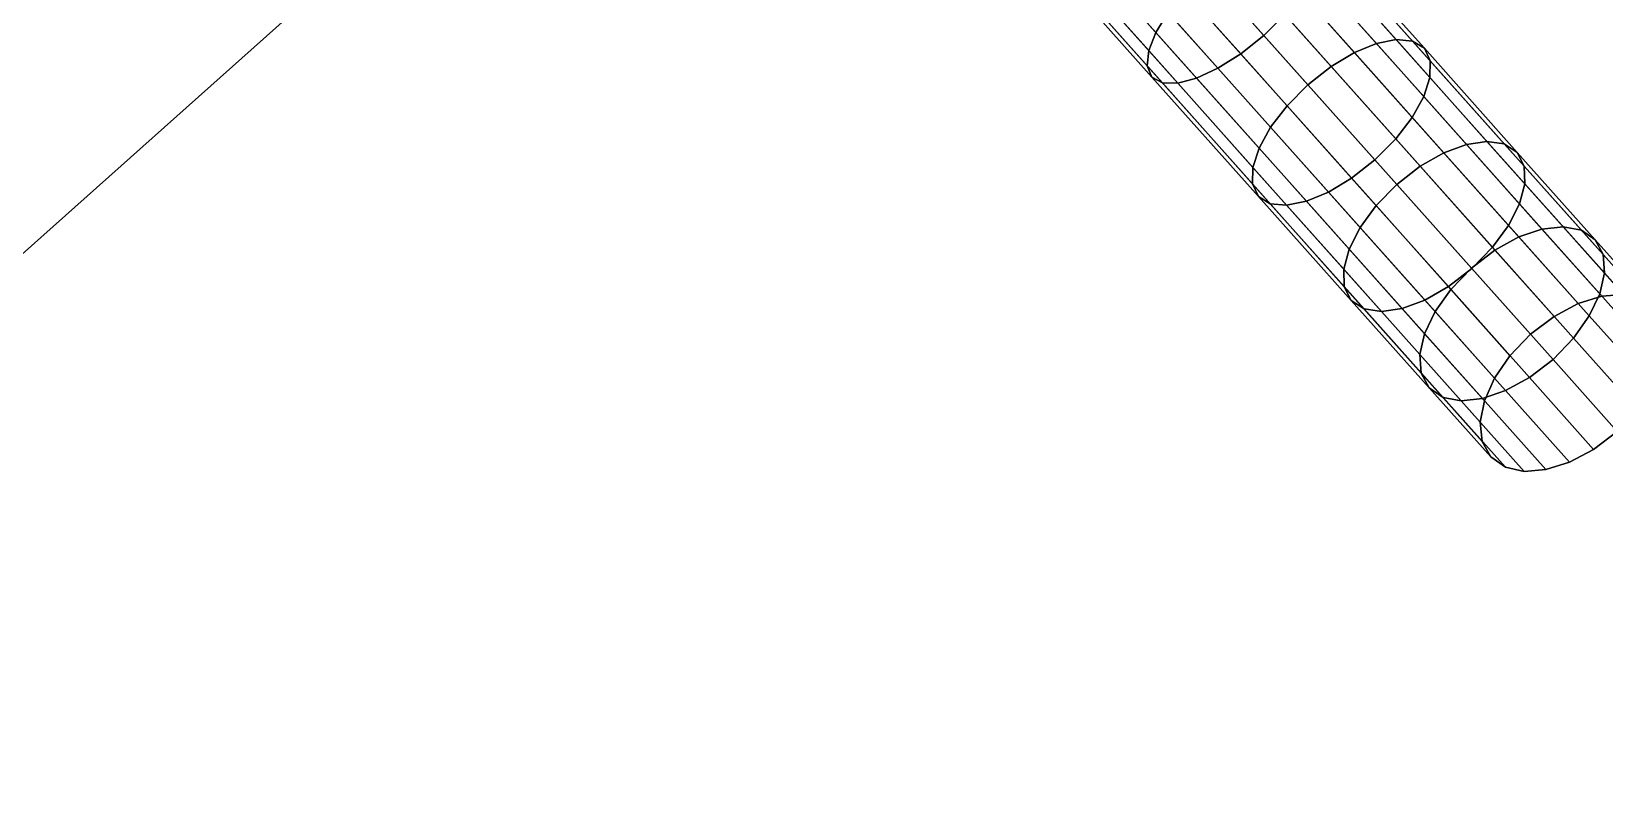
# Model space of a CAD drawing. Header units: millimetres. Extents: x -33522418 to 16198808, y -126322335 to -58690945.
# Drawn here: x -15922218.7 to -15922130.3, y -63954255.1 to -63954211.9 of the extents above; entities that cross this region are included whole.
import ezdxf

# ---------------------------------------------------------------- set-up
doc = ezdxf.new("R2010")
doc.units = ezdxf.units.MM
doc.header["$LTSCALE"] = 10
doc.layers.add('LAYER4', color=7, linetype='Continuous')
doc.layers.add('墙体层', color=1, linetype='Continuous')

# ---------------------------------------------------------------- blocks, each defined once
blk = doc.blocks.new('754')
at = {"layer": '墙体层', "color": 8}
for points, invisible_edges in [([(44979.692, 96606.022, 789.336), (44979.692, 95441.78, 747.178), (44979.692, 95405.622, 789.336)], 3), ([(44979.692, 96606.022, 789.336), (44979.692, 96569.864, 747.178), (44979.692, 95441.78, 747.178)], 13), ([(44979.692, 96606.022, 789.336), (44979.692, 95405.622, 789.336), (45026.348, 95405.622, 789.336)], 12), ([(44979.692, 96606.022, 789.336), (45026.348, 95405.622, 789.336), (45026.348, 96606.022, 789.336)], 1), ([(44979.692, 95405.622, 1.228), (44979.692, 96606.022, 1.228), (45026.348, 96606.022, 1.228)], 12), ([(44979.692, 95405.622, 1.228), (45026.348, 96606.022, 1.228), (45026.348, 95405.622, 1.228)], 1), ([(44979.692, 95405.622, 1.228), (44979.692, 96569.863, 83.204), (44979.692, 96606.022, 1.228)], 3), ([(45026.348, 96606.022, 789.336), (45026.348, 95405.622, 789.336), (45026.348, 95441.78, 747.178)], 14), ([(45026.348, 95405.622, 1.228), (45026.348, 96606.022, 1.228), (45026.348, 96569.863, 83.204)], 14), ([(44996.187, 96581.022, 771.585), (44996.187, 95439.088, 771.585), (45007.851, 95439.088, 771.585)], 12), ([(44996.187, 95439.088, 16.499), (44996.187, 96581.022, 16.499), (45007.851, 96581.022, 16.499)], 12), ([(44996.187, 95439.088, 16.499), (45007.851, 96581.022, 16.499), (45007.851, 95439.088, 16.499)], 1), ([(44996.187, 95439.088, 16.499), (44996.187, 96581.022, 771.585), (44996.187, 96581.022, 16.499)], 1), ([(44996.187, 95439.088, 771.585), (44996.187, 96581.022, 771.585), (44996.187, 95439.088, 16.499)], 2), ([(44979.692, 95441.78, 747.178), (44979.692, 96569.864, 747.178), (45026.348, 96569.864, 747.178)], 12), ([(44979.692, 95441.78, 747.178), (45026.348, 96569.864, 747.178), (45026.348, 95441.78, 747.178)], 1), ([(44979.692, 96569.863, 83.204), (44979.692, 95441.78, 83.204), (45026.348, 95441.78, 83.204)], 12), ([(44979.692, 95405.622, 1.228), (44979.692, 95441.78, 83.204), (44979.692, 96569.863, 83.204)], 13), ([(45026.348, 95405.622, 1.228), (45026.348, 96569.863, 83.204), (45026.348, 95441.78, 83.204)], 13), ([(44916.209, 95518.288, -76.518), (44917.183, 95518.064, -77.12), (44913.62, 95507.617, -74.914)], 14), ([(44915.236, 95518.064, -75.915), (44916.209, 95518.288, -76.518), (44913.62, 95507.617, -74.914)], 14), ([(44917.183, 95518.064, -77.12), (44918.058, 95517.434, -77.662), (44913.62, 95507.617, -74.914)], 14), ([(44914.361, 95517.434, -75.373), (44915.236, 95518.064, -75.915), (44913.62, 95507.617, -74.914)], 14), ([(44915.236, 95518.064, -75.915), (44914.361, 95517.434, -75.373), (44919.676, 95517.434, -57.336)], 12), ([(44916.209, 95518.288, -76.518), (44915.236, 95518.064, -75.915), (44920.5, 95518.064, -58.061)], 12), ([(44919.676, 95517.434, -57.336), (44920.5, 95518.064, -58.061), (44915.236, 95518.064, -75.915)], 12), ([(44920.5, 95518.064, -58.061), (44921.415, 95518.288, -58.867), (44916.209, 95518.288, -76.518)], 12), ([(44917.183, 95518.064, -77.12), (44916.209, 95518.288, -76.518), (44921.415, 95518.288, -58.867)], 12), ([(44921.415, 95518.288, -58.867), (44922.331, 95518.064, -59.673), (44917.183, 95518.064, -77.12)], 12), ([(44918.058, 95517.434, -77.662), (44917.183, 95518.064, -77.12), (44922.331, 95518.064, -59.673)], 12), ([(44922.331, 95518.064, -59.673), (44923.155, 95517.434, -60.398), (44918.058, 95517.434, -77.662)], 12), ([(44920.5, 95518.064, -58.061), (44919.676, 95517.434, -57.336), (44926.401, 95517.434, -40.737)], 12), ([(44921.415, 95518.288, -58.867), (44920.5, 95518.064, -58.061), (44927.156, 95518.064, -41.629)], 12), ([(44926.401, 95517.434, -40.737), (44927.156, 95518.064, -41.629), (44920.5, 95518.064, -58.061)], 12), ([(44927.156, 95518.064, -41.629), (44927.997, 95518.288, -42.621), (44921.415, 95518.288, -58.867)], 12), ([(44922.331, 95518.064, -59.673), (44921.415, 95518.288, -58.867), (44927.997, 95518.288, -42.621)], 12), ([(44927.997, 95518.288, -42.621), (44928.837, 95518.064, -43.614), (44922.331, 95518.064, -59.673)], 12), ([(44923.155, 95517.434, -60.398), (44922.331, 95518.064, -59.673), (44928.837, 95518.064, -43.614)], 12), ([(44928.837, 95518.064, -43.614), (44929.593, 95517.434, -44.506), (44923.155, 95517.434, -60.398)], 12), ([(44927.156, 95518.064, -41.629), (44926.401, 95517.434, -40.737), (44934.414, 95517.434, -25.762)], 12), ([(44927.997, 95518.288, -42.621), (44927.156, 95518.064, -41.629), (44935.089, 95518.064, -26.805)], 12), ([(44934.414, 95517.434, -25.762), (44935.089, 95518.064, -26.805), (44927.156, 95518.064, -41.629)], 12), ([(44935.089, 95518.064, -26.805), (44935.839, 95518.288, -27.965), (44927.997, 95518.288, -42.621)], 12), ([(44928.837, 95518.064, -43.614), (44927.997, 95518.288, -42.621), (44935.839, 95518.288, -27.965)], 12), ([(44935.839, 95518.288, -27.965), (44936.59, 95518.064, -29.125), (44928.837, 95518.064, -43.614)], 12), ([(44929.593, 95517.434, -44.506), (44928.837, 95518.064, -43.614), (44936.59, 95518.064, -29.125)], 12), ([(44936.59, 95518.064, -29.125), (44937.265, 95517.434, -30.168), (44929.593, 95517.434, -44.506)], 12), ([(44935.089, 95518.064, -26.805), (44934.414, 95517.434, -25.762), (44943.601, 95517.434, -12.601)], 12), ([(44935.839, 95518.288, -27.965), (44935.089, 95518.064, -26.805), (44944.183, 95518.064, -13.777)], 12), ([(44943.601, 95517.434, -12.601), (44944.183, 95518.064, -13.777), (44935.089, 95518.064, -26.805)], 12), ([(44944.183, 95518.064, -13.777), (44944.831, 95518.288, -15.084), (44935.839, 95518.288, -27.965)], 12), ([(44936.59, 95518.064, -29.125), (44935.839, 95518.288, -27.965), (44944.831, 95518.288, -15.084)], 12), ([(44944.831, 95518.288, -15.084), (44945.479, 95518.064, -16.392), (44936.59, 95518.064, -29.125)], 12), ([(44937.265, 95517.434, -30.168), (44936.59, 95518.064, -29.125), (44945.479, 95518.064, -16.392)], 12), ([(44945.479, 95518.064, -16.392), (44946.061, 95517.434, -17.567), (44937.265, 95517.434, -30.168)], 12), ([(44914.361, 95517.434, -75.373), (44913.62, 95516.456, -74.914), (44918.978, 95516.456, -56.722)], 12), ([(44918.058, 95517.434, -77.662), (44918.799, 95516.456, -78.122), (44913.62, 95507.617, -74.914)], 14), ([(44913.62, 95516.456, -74.914), (44914.361, 95517.434, -75.373), (44913.62, 95507.617, -74.914)], 14), ([(44918.978, 95516.456, -56.722), (44919.676, 95517.434, -57.336), (44914.361, 95517.434, -75.373)], 12), ([(44918.799, 95516.456, -78.122), (44918.058, 95517.434, -77.662), (44923.155, 95517.434, -60.398)], 12), ([(44923.155, 95517.434, -60.398), (44923.853, 95516.456, -61.013), (44918.799, 95516.456, -78.122)], 12), ([(44919.676, 95517.434, -57.336), (44918.978, 95516.456, -56.722), (44925.76, 95516.456, -39.981)], 12), ([(44925.76, 95516.456, -39.981), (44926.401, 95517.434, -40.737), (44919.676, 95517.434, -57.336)], 12), ([(44923.853, 95516.456, -61.013), (44923.155, 95517.434, -60.398), (44929.593, 95517.434, -44.506)], 12), ([(44929.593, 95517.434, -44.506), (44930.233, 95516.456, -45.262), (44923.853, 95516.456, -61.013)], 12), ([(44926.401, 95517.434, -40.737), (44925.76, 95516.456, -39.981), (44933.842, 95516.456, -24.878)], 12), ([(44933.842, 95516.456, -24.878), (44934.414, 95517.434, -25.762), (44926.401, 95517.434, -40.737)], 12), ([(44930.233, 95516.456, -45.262), (44929.593, 95517.434, -44.506), (44937.265, 95517.434, -30.168)], 12), ([(44937.265, 95517.434, -30.168), (44937.837, 95516.456, -31.052), (44930.233, 95516.456, -45.262)], 12), ([(44934.414, 95517.434, -25.762), (44933.842, 95516.456, -24.878), (44943.107, 95516.456, -11.605)], 12), ([(44943.107, 95516.456, -11.605), (44943.601, 95517.434, -12.601), (44934.414, 95517.434, -25.762)], 12), ([(44937.837, 95516.456, -31.052), (44937.265, 95517.434, -30.168), (44946.061, 95517.434, -17.567)], 12), ([(44946.061, 95517.434, -17.567), (44946.554, 95516.456, -18.564), (44937.837, 95516.456, -31.052)], 12), ([(44913.62, 95516.456, -74.914), (44913.046, 95515.19, -74.559), (44918.439, 95515.19, -56.247)], 12), ([(44913.046, 95515.19, -74.559), (44913.62, 95516.456, -74.914), (44913.62, 95507.617, -74.914)], 14), ([(44918.439, 95515.19, -56.247), (44918.978, 95516.456, -56.722), (44913.62, 95516.456, -74.914)], 12), ([(44918.799, 95516.456, -78.122), (44919.373, 95515.19, -78.477), (44913.62, 95507.617, -74.914)], 14), ([(44918.978, 95516.456, -56.722), (44918.439, 95515.19, -56.247), (44925.265, 95515.19, -39.396)], 12), ([(44919.373, 95515.19, -78.477), (44918.799, 95516.456, -78.122), (44923.853, 95516.456, -61.013)], 12), ([(44925.265, 95515.19, -39.396), (44925.76, 95516.456, -39.981), (44918.978, 95516.456, -56.722)], 12), ([(44923.853, 95516.456, -61.013), (44924.392, 95515.19, -61.487), (44919.373, 95515.19, -78.477)], 12), ([(44924.392, 95515.19, -61.487), (44923.853, 95516.456, -61.013), (44930.233, 95516.456, -45.262)], 12), ([(44930.233, 95516.456, -45.262), (44930.728, 95515.19, -45.846), (44924.392, 95515.19, -61.487)], 12), ([(44925.76, 95516.456, -39.981), (44925.265, 95515.19, -39.396), (44933.4, 95515.19, -24.195)], 12), ([(44933.4, 95515.19, -24.195), (44933.842, 95516.456, -24.878), (44925.76, 95516.456, -39.981)], 12), ([(44930.728, 95515.19, -45.846), (44930.233, 95516.456, -45.262), (44937.837, 95516.456, -31.052)], 12), ([(44937.837, 95516.456, -31.052), (44938.279, 95515.19, -31.735), (44930.728, 95515.19, -45.846)], 12), ([(44933.842, 95516.456, -24.878), (44933.4, 95515.19, -24.195), (44942.726, 95515.19, -10.835)], 12), ([(44942.726, 95515.19, -10.835), (44943.107, 95516.456, -11.605), (44933.842, 95516.456, -24.878)], 12), ([(44938.279, 95515.19, -31.735), (44937.837, 95516.456, -31.052), (44946.554, 95516.456, -18.564)], 12), ([(44946.554, 95516.456, -18.564), (44946.936, 95515.19, -19.334), (44938.279, 95515.19, -31.735)], 12), ([(44913.046, 95515.19, -74.559), (44912.677, 95513.697, -74.33), (44918.091, 95513.697, -55.941)], 12), ([(44912.677, 95513.697, -74.33), (44913.046, 95515.19, -74.559), (44913.62, 95507.617, -74.914)], 14), ([(44918.091, 95513.697, -55.941), (44918.439, 95515.19, -56.247), (44913.046, 95515.19, -74.559)], 12), ([(44919.373, 95515.19, -78.477), (44919.742, 95513.697, -78.705), (44913.62, 95507.617, -74.914)], 14), ([(44918.439, 95515.19, -56.247), (44918.091, 95513.697, -55.941), (44924.946, 95513.697, -39.019)], 12), ([(44924.946, 95513.697, -39.019), (44925.265, 95515.19, -39.396), (44918.439, 95515.19, -56.247)], 12), ([(44919.742, 95513.697, -78.705), (44919.373, 95515.19, -78.477), (44924.392, 95515.19, -61.487)], 12), ([(44924.392, 95515.19, -61.487), (44924.74, 95513.697, -61.794), (44919.742, 95513.697, -78.705)], 12), ([(44924.74, 95513.697, -61.794), (44924.392, 95515.19, -61.487), (44930.728, 95515.19, -45.846)], 12), ([(44930.728, 95515.19, -45.846), (44931.047, 95513.697, -46.223), (44924.74, 95513.697, -61.794)], 12), ([(44925.265, 95515.19, -39.396), (44924.946, 95513.697, -39.019), (44933.115, 95513.697, -23.754)], 12), ([(44933.115, 95513.697, -23.754), (44933.4, 95515.19, -24.195), (44925.265, 95515.19, -39.396)], 12), ([(44931.047, 95513.697, -46.223), (44930.728, 95515.19, -45.846), (44938.279, 95515.19, -31.735)], 12), ([(44938.279, 95515.19, -31.735), (44938.564, 95513.697, -32.176), (44931.047, 95513.697, -46.223)], 12), ([(44933.4, 95515.19, -24.195), (44933.115, 95513.697, -23.754), (44942.48, 95513.697, -10.338)], 12), ([(44942.48, 95513.697, -10.338), (44942.726, 95515.19, -10.835), (44933.4, 95515.19, -24.195)], 12), ([(44938.564, 95513.697, -32.176), (44938.279, 95515.19, -31.735), (44946.936, 95515.19, -19.334)], 12), ([(44946.936, 95515.19, -19.334), (44947.182, 95513.697, -19.83), (44938.564, 95513.697, -32.176)], 12), ([(44912.677, 95513.697, -74.33), (44912.546, 95512.036, -74.249), (44917.968, 95512.036, -55.832)], 12), ([(44912.546, 95512.036, -74.249), (44912.677, 95513.697, -74.33), (44913.62, 95507.617, -74.914)], 14), ([(44917.968, 95512.036, -55.832), (44918.091, 95513.697, -55.941), (44912.677, 95513.697, -74.33)], 12), ([(44919.742, 95513.697, -78.705), (44919.873, 95512.036, -78.787), (44913.62, 95507.617, -74.914)], 14), ([(44918.091, 95513.697, -55.941), (44917.968, 95512.036, -55.832), (44924.833, 95512.036, -38.886)], 12), ([(44924.833, 95512.036, -38.886), (44924.946, 95513.697, -39.019), (44918.091, 95513.697, -55.941)], 12), ([(44919.873, 95512.036, -78.787), (44919.742, 95513.697, -78.705), (44924.74, 95513.697, -61.794)], 12), ([(44924.74, 95513.697, -61.794), (44924.863, 95512.036, -61.902), (44919.873, 95512.036, -78.787)], 12), ([(44924.863, 95512.036, -61.902), (44924.74, 95513.697, -61.794), (44931.047, 95513.697, -46.223)], 12), ([(44924.946, 95513.697, -39.019), (44924.833, 95512.036, -38.886), (44933.014, 95512.036, -23.598)], 12), ([(44931.047, 95513.697, -46.223), (44931.16, 95512.036, -46.357), (44924.863, 95512.036, -61.902)], 12), ([(44933.014, 95512.036, -23.598), (44933.115, 95513.697, -23.754), (44924.946, 95513.697, -39.019)], 12), ([(44931.16, 95512.036, -46.357), (44931.047, 95513.697, -46.223), (44938.564, 95513.697, -32.176)], 12), ([(44938.564, 95513.697, -32.176), (44938.665, 95512.036, -32.332), (44931.16, 95512.036, -46.357)], 12), ([(44933.115, 95513.697, -23.754), (44933.014, 95512.036, -23.598), (44942.393, 95512.036, -10.162)], 12), ([(44942.393, 95512.036, -10.162), (44942.48, 95513.697, -10.338), (44933.115, 95513.697, -23.754)], 12), ([(44938.665, 95512.036, -32.332), (44938.564, 95513.697, -32.176), (44947.182, 95513.697, -19.83)], 12), ([(44947.182, 95513.697, -19.83), (44947.269, 95512.036, -20.006), (44938.665, 95512.036, -32.332)], 12), ([(44942.48, 95513.697, -10.338), (44942.393, 95512.036, -10.162), (44952.852, 95512.036, 1.23)], 12), ([(44918.091, 95510.376, -55.941), (44917.968, 95512.036, -55.832), (44912.546, 95512.036, -74.249)], 12), ([(44912.546, 95512.036, -74.249), (44912.677, 95510.376, -74.33), (44918.091, 95510.376, -55.941)], 12), ([(44912.677, 95510.376, -74.33), (44912.546, 95512.036, -74.249), (44913.62, 95507.617, -74.914)], 14), ([(44919.873, 95512.036, -78.787), (44919.742, 95510.376, -78.705), (44913.62, 95507.617, -74.914)], 14), ([(44924.946, 95510.376, -39.019), (44924.833, 95512.036, -38.886), (44917.968, 95512.036, -55.832)], 12), ([(44917.968, 95512.036, -55.832), (44918.091, 95510.376, -55.941), (44924.946, 95510.376, -39.019)], 12), ([(44924.863, 95512.036, -61.902), (44924.74, 95510.376, -61.794), (44919.742, 95510.376, -78.705)], 12), ([(44919.742, 95510.376, -78.705), (44919.873, 95512.036, -78.787), (44924.863, 95512.036, -61.902)], 12), ([(44931.16, 95512.036, -46.357), (44931.047, 95510.376, -46.223), (44924.74, 95510.376, -61.794)], 12), ([(44924.74, 95510.376, -61.794), (44924.863, 95512.036, -61.902), (44931.16, 95512.036, -46.357)], 12), ([(44933.115, 95510.376, -23.754), (44933.014, 95512.036, -23.598), (44924.833, 95512.036, -38.886)], 12), ([(44924.833, 95512.036, -38.886), (44924.946, 95510.376, -39.019), (44933.115, 95510.376, -23.754)], 12), ([(44938.665, 95512.036, -32.332), (44938.564, 95510.376, -32.176), (44931.047, 95510.376, -46.223)], 12), ([(44931.047, 95510.376, -46.223), (44931.16, 95512.036, -46.357), (44938.665, 95512.036, -32.332)], 12), ([(44942.48, 95510.376, -10.338), (44942.393, 95512.036, -10.162), (44933.014, 95512.036, -23.598)], 12), ([(44933.014, 95512.036, -23.598), (44933.115, 95510.376, -23.754), (44942.48, 95510.376, -10.338)], 12), ([(44947.269, 95512.036, -20.006), (44947.182, 95510.376, -19.83), (44938.564, 95510.376, -32.176)], 12), ([(44938.564, 95510.376, -32.176), (44938.665, 95512.036, -32.332), (44947.269, 95512.036, -20.006)], 12), ([(44952.924, 95510.376, 1.037), (44952.852, 95512.036, 1.23), (44942.393, 95512.036, -10.162)], 12), ([(44942.393, 95512.036, -10.162), (44942.48, 95510.376, -10.338), (44952.924, 95510.376, 1.037)], 12), ([(44918.439, 95508.883, -56.247), (44918.091, 95510.376, -55.941), (44912.677, 95510.376, -74.33)], 12), ([(44912.677, 95510.376, -74.33), (44913.046, 95508.883, -74.559), (44918.439, 95508.883, -56.247)], 12), ([(44913.046, 95508.883, -74.559), (44912.677, 95510.376, -74.33), (44913.62, 95507.617, -74.914)], 2), ([(44919.742, 95510.376, -78.705), (44919.373, 95508.883, -78.477), (44913.62, 95507.617, -74.914)], 14), ([(44925.265, 95508.883, -39.396), (44924.946, 95510.376, -39.019), (44918.091, 95510.376, -55.941)], 12), ([(44918.091, 95510.376, -55.941), (44918.439, 95508.883, -56.247), (44925.265, 95508.883, -39.396)], 12), ([(44924.74, 95510.376, -61.794), (44924.392, 95508.883, -61.487), (44919.373, 95508.883, -78.477)], 12), ([(44919.373, 95508.883, -78.477), (44919.742, 95510.376, -78.705), (44924.74, 95510.376, -61.794)], 12), ([(44931.047, 95510.376, -46.223), (44930.728, 95508.883, -45.846), (44924.392, 95508.883, -61.487)], 12), ([(44924.392, 95508.883, -61.487), (44924.74, 95510.376, -61.794), (44931.047, 95510.376, -46.223)], 12), ([(44933.4, 95508.883, -24.195), (44933.115, 95510.376, -23.754), (44924.946, 95510.376, -39.019)], 12), ([(44924.946, 95510.376, -39.019), (44925.265, 95508.883, -39.396), (44933.4, 95508.883, -24.195)], 12), ([(44938.564, 95510.376, -32.176), (44938.279, 95508.883, -31.735), (44930.728, 95508.883, -45.846)], 12), ([(44930.728, 95508.883, -45.846), (44931.047, 95510.376, -46.223), (44938.564, 95510.376, -32.176)], 12), ([(44942.726, 95508.883, -10.835), (44942.48, 95510.376, -10.338), (44933.115, 95510.376, -23.754)], 12), ([(44933.115, 95510.376, -23.754), (44933.4, 95508.883, -24.195), (44942.726, 95508.883, -10.835)], 12), ([(44947.182, 95510.376, -19.83), (44946.936, 95508.883, -19.334), (44938.279, 95508.883, -31.735)], 12), ([(44938.279, 95508.883, -31.735), (44938.564, 95510.376, -32.176), (44947.182, 95510.376, -19.83)], 12), ([(44953.126, 95508.883, 0.493), (44952.924, 95510.376, 1.037), (44942.48, 95510.376, -10.338)], 12), ([(44942.48, 95510.376, -10.338), (44942.726, 95508.883, -10.835), (44953.126, 95508.883, 0.493)], 12), ([(44918.978, 95507.617, -56.722), (44918.439, 95508.883, -56.247), (44913.046, 95508.883, -74.559)], 12), ([(44913.046, 95508.883, -74.559), (44913.62, 95507.617, -74.914), (44918.978, 95507.617, -56.722)], 12), ([(44919.373, 95508.883, -78.477), (44918.799, 95507.617, -78.122), (44913.62, 95507.617, -74.914)], 14), ([(44925.76, 95507.617, -39.981), (44925.265, 95508.883, -39.396), (44918.439, 95508.883, -56.247)], 12), ([(44918.439, 95508.883, -56.247), (44918.978, 95507.617, -56.722), (44925.76, 95507.617, -39.981)], 12), ([(44924.392, 95508.883, -61.487), (44923.853, 95507.617, -61.013), (44918.799, 95507.617, -78.122)], 12), ([(44918.799, 95507.617, -78.122), (44919.373, 95508.883, -78.477), (44924.392, 95508.883, -61.487)], 12), ([(44930.728, 95508.883, -45.846), (44930.233, 95507.617, -45.262), (44923.853, 95507.617, -61.013)], 12), ([(44923.853, 95507.617, -61.013), (44924.392, 95508.883, -61.487), (44930.728, 95508.883, -45.846)], 12), ([(44933.842, 95507.617, -24.878), (44933.4, 95508.883, -24.195), (44925.265, 95508.883, -39.396)], 12), ([(44925.265, 95508.883, -39.396), (44925.76, 95507.617, -39.981), (44933.842, 95507.617, -24.878)], 12), ([(44930.233, 95507.617, -45.262), (44930.728, 95508.883, -45.846), (44938.279, 95508.883, -31.735)], 12), ([(44938.279, 95508.883, -31.735), (44937.837, 95507.617, -31.052), (44930.233, 95507.617, -45.262)], 12), ([(44943.107, 95507.617, -11.605), (44942.726, 95508.883, -10.835), (44933.4, 95508.883, -24.195)], 12), ([(44933.4, 95508.883, -24.195), (44933.842, 95507.617, -24.878), (44943.107, 95507.617, -11.605)], 12), ([(44946.936, 95508.883, -19.334), (44946.554, 95507.617, -18.564), (44937.837, 95507.617, -31.052)], 12), ([(44937.837, 95507.617, -31.052), (44938.279, 95508.883, -31.735), (44946.936, 95508.883, -19.334)], 12), ([(44953.44, 95507.617, -0.351), (44953.126, 95508.883, 0.493), (44942.726, 95508.883, -10.835)], 12), ([(44942.726, 95508.883, -10.835), (44943.107, 95507.617, -11.605), (44953.44, 95507.617, -0.351)], 12), ([(44956.589, 95508.883, -8.82), (44956.276, 95507.617, -7.976), (44946.554, 95507.617, -18.564)], 12), ([(44946.554, 95507.617, -18.564), (44946.936, 95508.883, -19.334), (44956.589, 95508.883, -8.82)], 12), ([(44919.676, 95506.639, -57.336), (44918.978, 95507.617, -56.722), (44913.62, 95507.617, -74.914)], 12), ([(44913.62, 95507.617, -74.914), (44914.361, 95506.639, -75.373), (44919.676, 95506.639, -57.336)], 12), ([(44918.799, 95507.617, -78.122), (44914.361, 95506.639, -75.373), (44913.62, 95507.617, -74.914)], 13), ([(44918.799, 95507.617, -78.122), (44918.058, 95506.639, -77.662), (44914.361, 95506.639, -75.373)], 14), ([(44923.853, 95507.617, -61.013), (44923.155, 95506.639, -60.398), (44918.058, 95506.639, -77.662)], 12), ([(44918.058, 95506.639, -77.662), (44918.799, 95507.617, -78.122), (44923.853, 95507.617, -61.013)], 12), ([(44926.401, 95506.639, -40.737), (44925.76, 95507.617, -39.981), (44918.978, 95507.617, -56.722)], 12), ([(44918.978, 95507.617, -56.722), (44919.676, 95506.639, -57.336), (44926.401, 95506.639, -40.737)], 12), ([(44930.233, 95507.617, -45.262), (44929.593, 95506.639, -44.506), (44923.155, 95506.639, -60.398)], 12), ([(44923.155, 95506.639, -60.398), (44923.853, 95507.617, -61.013), (44930.233, 95507.617, -45.262)], 12), ([(44934.414, 95506.639, -25.762), (44933.842, 95507.617, -24.878), (44925.76, 95507.617, -39.981)], 12), ([(44925.76, 95507.617, -39.981), (44926.401, 95506.639, -40.737), (44934.414, 95506.639, -25.762)], 12), ([(44929.593, 95506.639, -44.506), (44930.233, 95507.617, -45.262), (44937.837, 95507.617, -31.052)], 12), ([(44937.837, 95507.617, -31.052), (44937.265, 95506.639, -30.168), (44929.593, 95506.639, -44.506)], 12), ([(44933.842, 95507.617, -24.878), (44934.414, 95506.639, -25.762), (44943.601, 95506.639, -12.601)], 12), ([(44943.601, 95506.639, -12.601), (44943.107, 95507.617, -11.605), (44933.842, 95507.617, -24.878)], 12), ([(44946.554, 95507.617, -18.564), (44946.061, 95506.639, -17.567), (44937.265, 95506.639, -30.168)], 12), ([(44937.265, 95506.639, -30.168), (44937.837, 95507.617, -31.052), (44946.554, 95507.617, -18.564)], 12), ([(44953.846, 95506.639, -1.443), (44953.44, 95507.617, -0.351), (44943.107, 95507.617, -11.605)], 12), ([(44943.107, 95507.617, -11.605), (44943.601, 95506.639, -12.601), (44953.846, 95506.639, -1.443)], 12), ([(44956.276, 95507.617, -7.976), (44955.87, 95506.639, -6.885), (44946.061, 95506.639, -17.567)], 12), ([(44946.061, 95506.639, -17.567), (44946.554, 95507.617, -18.564), (44956.276, 95507.617, -7.976)], 12), ([(44920.5, 95506.008, -58.061), (44919.676, 95506.639, -57.336), (44914.361, 95506.639, -75.373)], 12), ([(44914.361, 95506.639, -75.373), (44915.236, 95506.008, -75.915), (44920.5, 95506.008, -58.061)], 12), ([(44917.183, 95506.008, -77.12), (44915.236, 95506.008, -75.915), (44914.361, 95506.639, -75.373)], 13), ([(44918.058, 95506.639, -77.662), (44917.183, 95506.008, -77.12), (44914.361, 95506.639, -75.373)], 14), ([(44923.155, 95506.639, -60.398), (44922.331, 95506.008, -59.673), (44917.183, 95506.008, -77.12)], 12), ([(44917.183, 95506.008, -77.12), (44918.058, 95506.639, -77.662), (44923.155, 95506.639, -60.398)], 12), ([(44927.156, 95506.008, -41.629), (44926.401, 95506.639, -40.737), (44919.676, 95506.639, -57.336)], 12), ([(44919.676, 95506.639, -57.336), (44920.5, 95506.008, -58.061), (44927.156, 95506.008, -41.629)], 12), ([(44929.593, 95506.639, -44.506), (44928.837, 95506.008, -43.614), (44922.331, 95506.008, -59.673)], 12), ([(44922.331, 95506.008, -59.673), (44923.155, 95506.639, -60.398), (44929.593, 95506.639, -44.506)], 12), ([(44935.089, 95506.008, -26.805), (44934.414, 95506.639, -25.762), (44926.401, 95506.639, -40.737)], 12), ([(44926.401, 95506.639, -40.737), (44927.156, 95506.008, -41.629), (44935.089, 95506.008, -26.805)], 12), ([(44937.265, 95506.639, -30.168), (44936.59, 95506.008, -29.125), (44928.837, 95506.008, -43.614)], 12), ([(44928.837, 95506.008, -43.614), (44929.593, 95506.639, -44.506), (44937.265, 95506.639, -30.168)], 12), ([(44944.183, 95506.008, -13.777), (44943.601, 95506.639, -12.601), (44934.414, 95506.639, -25.762)], 12), ([(44934.414, 95506.639, -25.762), (44935.089, 95506.008, -26.805), (44944.183, 95506.008, -13.777)], 12), ([(44946.061, 95506.639, -17.567), (44945.479, 95506.008, -16.392), (44936.59, 95506.008, -29.125)], 12), ([(44936.59, 95506.008, -29.125), (44937.265, 95506.639, -30.168), (44946.061, 95506.639, -17.567)], 12), ([(44943.601, 95506.639, -12.601), (44944.183, 95506.008, -13.777), (44954.325, 95506.008, -2.731)], 12), ([(44954.325, 95506.008, -2.731), (44953.846, 95506.639, -1.443), (44943.601, 95506.639, -12.601)], 12), ([(44945.479, 95506.008, -16.392), (44946.061, 95506.639, -17.567), (44955.87, 95506.639, -6.885)], 12), ([(44955.87, 95506.639, -6.885), (44955.391, 95506.008, -5.596), (44945.479, 95506.008, -16.392)], 12), ([(44921.415, 95505.785, -58.867), (44920.5, 95506.008, -58.061), (44915.236, 95506.008, -75.915)], 12), ([(44915.236, 95506.008, -75.915), (44916.209, 95505.785, -76.518), (44921.415, 95505.785, -58.867)], 12), ([(44917.183, 95506.008, -77.12), (44916.209, 95505.785, -76.518), (44915.236, 95506.008, -75.915)], 12), ([(44922.331, 95506.008, -59.673), (44921.415, 95505.785, -58.867), (44916.209, 95505.785, -76.518)], 12), ([(44916.209, 95505.785, -76.518), (44917.183, 95506.008, -77.12), (44922.331, 95506.008, -59.673)], 12), ([(44927.997, 95505.785, -42.621), (44927.156, 95506.008, -41.629), (44920.5, 95506.008, -58.061)], 12), ([(44920.5, 95506.008, -58.061), (44921.415, 95505.785, -58.867), (44927.997, 95505.785, -42.621)], 12), ([(44928.837, 95506.008, -43.614), (44927.997, 95505.785, -42.621), (44921.415, 95505.785, -58.867)], 12), ([(44921.415, 95505.785, -58.867), (44922.331, 95506.008, -59.673), (44928.837, 95506.008, -43.614)], 12), ([(44935.839, 95505.785, -27.965), (44935.089, 95506.008, -26.805), (44927.156, 95506.008, -41.629)], 12), ([(44927.156, 95506.008, -41.629), (44927.997, 95505.785, -42.621), (44935.839, 95505.785, -27.965)], 12), ([(44936.59, 95506.008, -29.125), (44935.839, 95505.785, -27.965), (44927.997, 95505.785, -42.621)], 12), ([(44927.997, 95505.785, -42.621), (44928.837, 95506.008, -43.614), (44936.59, 95506.008, -29.125)], 12), ([(44944.831, 95505.785, -15.084), (44944.183, 95506.008, -13.777), (44935.089, 95506.008, -26.805)], 12), ([(44935.089, 95506.008, -26.805), (44935.839, 95505.785, -27.965), (44944.831, 95505.785, -15.084)], 12), ([(44945.479, 95506.008, -16.392), (44944.831, 95505.785, -15.084), (44935.839, 95505.785, -27.965)], 12), ([(44935.839, 95505.785, -27.965), (44936.59, 95506.008, -29.125), (44945.479, 95506.008, -16.392)], 12), ([(44954.858, 95505.785, -4.164), (44954.325, 95506.008, -2.731), (44944.183, 95506.008, -13.777)], 12), ([(44944.183, 95506.008, -13.777), (44944.831, 95505.785, -15.084), (44954.858, 95505.785, -4.164)], 12), ([(44955.391, 95506.008, -5.596), (44954.858, 95505.785, -4.164), (44944.831, 95505.785, -15.084)], 12), ([(44944.831, 95505.785, -15.084), (44945.479, 95506.008, -16.392), (44955.391, 95506.008, -5.596)], 12)]:
    blk.add_3dface(points, dxfattribs=dict(at, invisible_edges=invisible_edges))

msp = doc.modelspace()

# ---------------------------------------------------------------- block references
at = {"layer": 'LAYER4', "lineweight": -2, "xscale": -1, "rotation": 311.7403934190204}
msp.add_blockref('754', (-15963496.841, -64051334.481, -747.178), dxfattribs=at)

doc.saveas('drawing.dxf')
